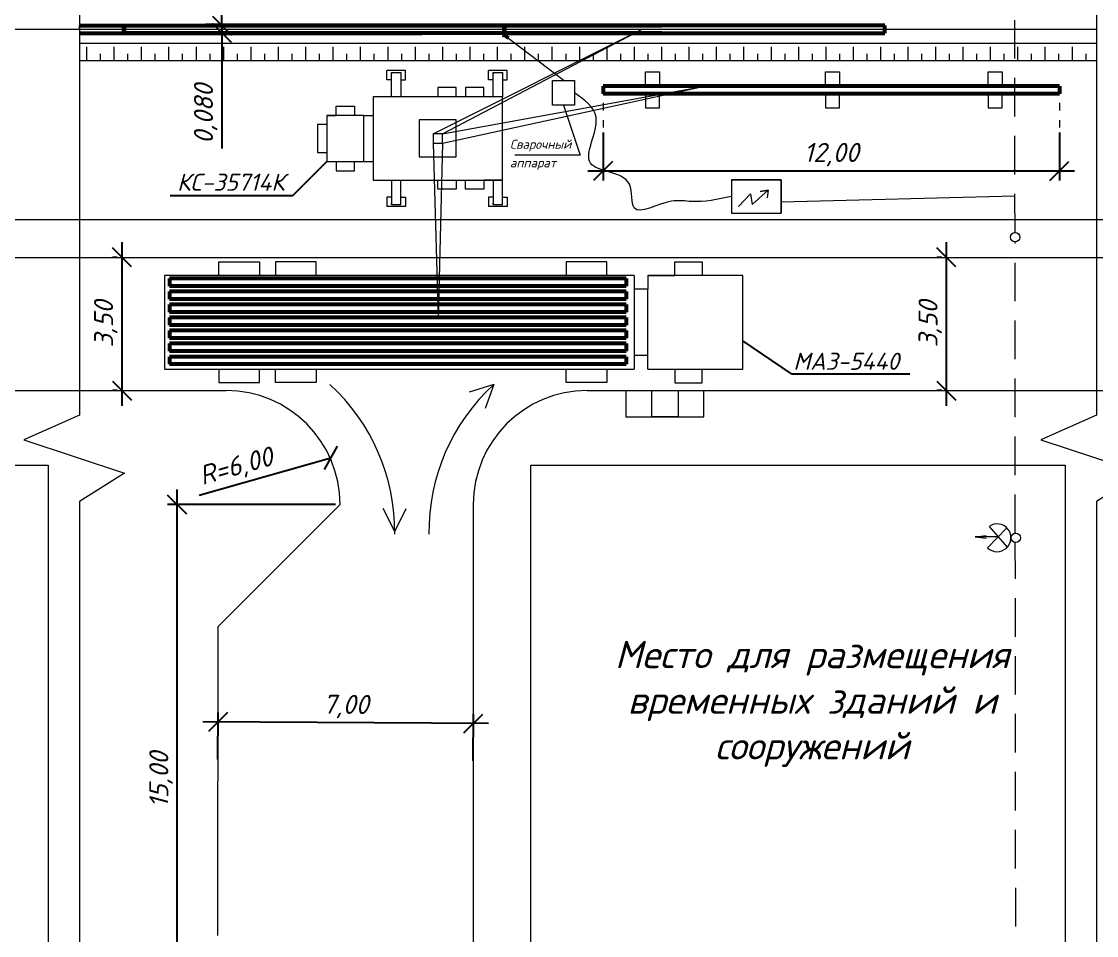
# Model space of a CAD drawing. Header units: millimetres. Extents: x 27137 to 30937, y -4667 to -569.
# Drawn here: x 28634.7 to 28776, y -4093.5 to -3973.3 of the extents above; entities that cross this region are included whole.
import ezdxf

# ---------------------------------------------------------------- set-up
doc = ezdxf.new("R2010")
doc.units = ezdxf.units.MM
doc.header["$LTSCALE"] = 0.4
doc.linetypes.add('осевая', pattern=[50.8, 31.75, -6.35, 6.35, -6.35])
doc.linetypes.add('штриховаяX2', pattern=[38.1, 25.4, -12.7])
doc.styles.add('Isocpeur', font='isocpeui.ttf', dxfattribs={"height": 2.5})
doc.styles.get("Standard").update_dxf_attribs({"font": 'isocpeui.ttf', "height": 2.5})
doc.dimstyles.new('06', dxfattribs={"dimtxt": 2.5, "dimasz": 2.5, "dimexe": 1.25, "dimexo": 0.625, "dimtad": 1, "dimdec": 0, "dimlfac": 200, "dimtxsty": 'Standard', "dimblk": 'OBLIQUE', "dimcen": 2.5, "dimdle": 2, "dimadec": 0, "dimazin": 0, "dimtfac": 1, "dimtdec": 0, "dimtmove": 0, "dimatfit": 3, "dimldrblk": 'OBLIQUE', "dimfxl": 1, "dimarcsym": 0})

# ---------------------------------------------------------------- blocks, each defined once
blk = doc.blocks.new('_Oblique')
at = {"color": 0, "linetype": 'ByBlock', "lineweight": -2}
blk.add_line((-0.5, -0.5), (0.5, 0.5), dxfattribs=at)
blk = doc.blocks.new('*D224')
at = {"color": 0, "lineweight": -2, "transparency": 16777216}
for p, q in [((28661.02, -3973.87), (28661.02, -3971.37)), ((28663.99, -3973.87), (28659.77, -3973.87)), ((28661.02, -3973.87), (28661.02, -3974.87)), ((28663.99, -3974.87), (28659.77, -3974.87)), ((28661.02, -3974.87), (28661.02, -3990.04))]:
    blk.add_line(p, q, dxfattribs=at)
at = {"layer": 'Defpoints', "color": 0, "transparency": 16777216}
for p in [(28664.61, -3973.87), (28661.02, -3974.87), (28664.61, -3974.87)]:
    blk.add_point(p, dxfattribs=at)
at = {"color": 0, "lineweight": -2, "transparency": 16777216, "xscale": 2.5, "yscale": 2.5, "zscale": 2.5}
for p, rotation in [((28661.02, -3973.87), 270), ((28661.02, -3974.87), 90)]:
    blk.add_blockref('_Oblique', p, dxfattribs=dict(at, rotation=rotation))
at = {"color": 0, "lineweight": 15, "transparency": 16777216, "insert": (28658.89, -3985.5), "char_height": 2.5, "attachment_point": 5, "rotation": 90, "style": 'Isocpeur'}
blk.add_mtext('0,080', dxfattribs=at)
blk = doc.blocks.new('*D225')
at = {"color": 0, "lineweight": -2, "transparency": 16777216}
for p, q in [((28711.13, -3987.92), (28711.13, -3994.23)), ((28771.13, -3987.92), (28771.13, -3994.23)), ((28709.13, -3992.98), (28773.13, -3992.98))]:
    blk.add_line(p, q, dxfattribs=at)
at = {"layer": 'Defpoints', "color": 0, "transparency": 16777216}
for p in [(28711.13, -3987.3), (28771.13, -3987.3), (28771.13, -3992.98)]:
    blk.add_point(p, dxfattribs=at)
at = {"color": 0, "lineweight": -2, "transparency": 16777216, "xscale": 2.5, "yscale": 2.5, "zscale": 2.5, "rotation": 180}
blk.add_blockref('_Oblique', (28711.13, -3992.98), dxfattribs=at)
at = {"color": 0, "lineweight": -2, "transparency": 16777216, "xscale": 2.5, "yscale": 2.5, "zscale": 2.5}
blk.add_blockref('_Oblique', (28771.13, -3992.98), dxfattribs=at)
at = {"color": 0, "lineweight": 15, "transparency": 16777216, "insert": (28741.13, -3990.85), "char_height": 2.5, "attachment_point": 5, "style": 'Isocpeur'}
blk.add_mtext('12,00', dxfattribs=at)
blk = doc.blocks.new('*D247')
at = {"color": 0, "lineweight": -2, "transparency": 16777216}
for p, q in [((28756.27, -4023.87), (28756.27, -4002.37)), ((28755.65, -4004.37), (28755.02, -4004.37)), ((28755.65, -4021.87), (28755.02, -4021.87))]:
    blk.add_line(p, q, dxfattribs=at)
at = {"layer": 'Defpoints', "color": 0, "transparency": 16777216}
for p in [(28756.27, -4004.37), (28756.27, -4004.37), (28756.27, -4021.87)]:
    blk.add_point(p, dxfattribs=at)
at = {"color": 0, "lineweight": -2, "transparency": 16777216, "xscale": 2.5, "yscale": 2.5, "zscale": 2.5}
for p, rotation in [((28756.27, -4004.37), 90), ((28756.27, -4021.87), 270)]:
    blk.add_blockref('_Oblique', p, dxfattribs=dict(at, rotation=rotation))
at = {"color": 0, "lineweight": 15, "transparency": 16777216, "insert": (28754.15, -4013.12), "char_height": 2.5, "attachment_point": 5, "rotation": 90, "style": 'Isocpeur'}
blk.add_mtext('3,50', dxfattribs=at)
blk = doc.blocks.new('*D241')
at = {"color": 0, "lineweight": -2, "transparency": 16777216}
blk.add_line((28658.05, -4035.65), (28675.36, -4030.73), dxfattribs=at)
at = {"layer": 'Defpoints', "color": 0, "transparency": 16777216}
for p in [(28675.36, -4030.73), (28660.93, -4034.83)]:
    blk.add_point(p, dxfattribs=at)
at = {"color": 0, "lineweight": -2, "transparency": 16777216, "xscale": 2.5, "yscale": 2.5, "zscale": 2.5, "rotation": 15.84478023573661}
blk.add_blockref('_Oblique', (28675.36, -4030.73), dxfattribs=at)
at = {"color": 0, "lineweight": 15, "transparency": 16777216, "insert": (28662.93, -4032.05), "char_height": 2.5, "attachment_point": 5, "rotation": 15.8448, "style": 'Isocpeur'}
blk.add_mtext('R=6,00', dxfattribs=at)
blk = doc.blocks.new('*D258')
at = {"color": 0, "lineweight": -2, "transparency": 16777216}
for p, q in [((28756.27, -4023.87), (28756.27, -4002.37)), ((28755.65, -4004.37), (28755.02, -4004.37)), ((28755.65, -4021.87), (28755.02, -4021.87))]:
    blk.add_line(p, q, dxfattribs=at)
at = {"layer": 'Defpoints', "color": 0, "transparency": 16777216}
for p in [(28756.27, -4004.37), (28756.27, -4004.37), (28756.27, -4021.87)]:
    blk.add_point(p, dxfattribs=at)
at = {"color": 0, "lineweight": -2, "transparency": 16777216, "xscale": 2.5, "yscale": 2.5, "zscale": 2.5}
for p, rotation in [((28756.27, -4004.37), 90), ((28756.27, -4021.87), 270)]:
    blk.add_blockref('_Oblique', p, dxfattribs=dict(at, rotation=rotation))
at = {"color": 0, "lineweight": 15, "transparency": 16777216, "insert": (28754.15, -4013.12), "char_height": 2.5, "attachment_point": 5, "rotation": 90, "style": 'Isocpeur'}
blk.add_mtext('3,50', dxfattribs=at)
blk = doc.blocks.new('*D252')
at = {"color": 0, "lineweight": -2, "transparency": 16777216}
blk.add_line((28658.05, -4035.65), (28675.36, -4030.73), dxfattribs=at)
at = {"layer": 'Defpoints', "color": 0, "transparency": 16777216}
for p in [(28675.36, -4030.73), (28660.93, -4034.83)]:
    blk.add_point(p, dxfattribs=at)
at = {"color": 0, "lineweight": -2, "transparency": 16777216, "xscale": 2.5, "yscale": 2.5, "zscale": 2.5, "rotation": 15.84478023574088}
blk.add_blockref('_Oblique', (28675.36, -4030.73), dxfattribs=at)
at = {"color": 0, "lineweight": 15, "transparency": 16777216, "insert": (28662.93, -4032.05), "char_height": 2.5, "attachment_point": 5, "rotation": 15.8448, "style": 'Isocpeur'}
blk.add_mtext('R=6,00', dxfattribs=at)
blk = doc.blocks.new('*D264')
at = {"color": 0, "lineweight": -2, "transparency": 16777216}
for p, q in [((28655.14, -4111.57), (28655.14, -4034.87)), ((28675.94, -4036.87), (28653.89, -4036.87)), ((28675.94, -4109.57), (28653.89, -4109.57))]:
    blk.add_line(p, q, dxfattribs=at)
at = {"layer": 'Defpoints', "color": 0, "transparency": 16777216}
for p in [(28655.14, -4036.87), (28676.56, -4036.87), (28676.56, -4109.57)]:
    blk.add_point(p, dxfattribs=at)
at = {"color": 0, "lineweight": -2, "transparency": 16777216, "xscale": 2.5, "yscale": 2.5, "zscale": 2.5}
for p, rotation in [((28655.14, -4036.87), 90), ((28655.14, -4109.57), 270)]:
    blk.add_blockref('_Oblique', p, dxfattribs=dict(at, rotation=rotation))
at = {"color": 0, "lineweight": 15, "transparency": 16777216, "insert": (28653.02, -4073.06), "char_height": 2.5, "attachment_point": 5, "rotation": 90, "style": 'Isocpeur'}
blk.add_mtext('15,00', dxfattribs=at)
blk = doc.blocks.new('*D265')
at = {"color": 0, "lineweight": -2, "transparency": 16777216}
for p, q in [((28660.48, -4070.39), (28660.51, -4064.21)), ((28694.07, -4070.58), (28694.1, -4064.4)), ((28696.09, -4065.66), (28658.5, -4065.45))]:
    blk.add_line(p, q, dxfattribs=at)
at = {"layer": 'Defpoints', "color": 0, "transparency": 16777216}
for p in [(28660.5, -4065.46), (28660.47, -4071.01), (28694.06, -4071.2)]:
    blk.add_point(p, dxfattribs=at)
at = {"color": 0, "lineweight": -2, "transparency": 16777216, "xscale": 2.5, "yscale": 2.5, "zscale": 2.5}
for p, rotation in [((28660.5, -4065.46), 179.6793961711585), ((28694.09, -4065.65), 359.6793961711585)]:
    blk.add_blockref('_Oblique', p, dxfattribs=dict(at, rotation=rotation))
at = {"color": 0, "lineweight": 15, "transparency": 16777216, "insert": (28677.31, -4063.43), "char_height": 2.5, "attachment_point": 5, "rotation": 359.6794, "style": 'Isocpeur'}
blk.add_mtext('7,00', dxfattribs=at)
blk = doc.blocks.new('*D271')
at = {"color": 0, "lineweight": -2, "transparency": 16777216}
for p, q in [((28647.89, -4023.87), (28647.89, -4002.37)), ((28647.26, -4004.37), (28646.64, -4004.37)), ((28647.26, -4021.87), (28646.64, -4021.87))]:
    blk.add_line(p, q, dxfattribs=at)
at = {"layer": 'Defpoints', "color": 0, "transparency": 16777216}
for p in [(28647.89, -4004.37), (28647.89, -4004.37), (28647.89, -4021.87)]:
    blk.add_point(p, dxfattribs=at)
at = {"color": 0, "lineweight": -2, "transparency": 16777216, "xscale": 2.5, "yscale": 2.5, "zscale": 2.5}
for p, rotation in [((28647.89, -4004.37), 90), ((28647.89, -4021.87), 270)]:
    blk.add_blockref('_Oblique', p, dxfattribs=dict(at, rotation=rotation))
at = {"color": 0, "lineweight": 15, "transparency": 16777216, "insert": (28645.76, -4013.12), "char_height": 2.5, "attachment_point": 5, "rotation": 90, "style": 'Isocpeur'}
blk.add_mtext('3,50', dxfattribs=at)

msp = doc.modelspace()

# ---------------------------------------------------------------- linework, layer by layer
at = {"lineweight": 15, "ltscale": 0.5}
for p, q in [((28642.2914, -3920.0089), (28642.2914, -4011.3139)), ((28776.0043, -3925.0905), (28776.0043, -4015.6071)), ((28642.2914, -3974.368), (28642.2914, -3973.868)), ((28642.2914, -3973.868), (28659.4395, -3973.868)), ((28642.2914, -3974.168), (28642.2914, -3973.968)), ((28642.2914, -3974.368), (28642.2914, -3974.168)), ((28642.2914, -3974.368), (28642.2914, -3974.868)), ((28697.8821, -3975.02), (28698.5437, -3975.2538)), ((28697.8923, -3975.3962), (28698.4215, -3974.8675)), ((28697.893, -3975.2273), (28698.5232, -3975.0321)), ((28698.045, -3974.9184), (28698.3198, -3975.4572)), ((28698.0884, -3975.3468), (28698.236, -3974.8966)), ((28698.1599, -3975.1289), (28706.0113, -3981.0842)), ((28642.2914, -3976.2104), (28776.0043, -3976.2104)), ((28642.2914, -3978.4804), (28776.0043, -3978.4804)), ((28711.1323, -3984.0441), (28711.1323, -3985.0441)), ((28771.1323, -3984.0441), (28771.1323, -3985.0441)), ((28711.1323, -3986.2979), (28711.1323, -3987.2979)), ((28771.1323, -3986.2979), (28771.1323, -3987.2979)), ((28734.529, -3997.0551), (28765.2876, -3996.2697)), ((28374.8656, -3999.368), (28909.7171, -3999.368)), ((28374.8656, -4004.368), (28909.7171, -4004.368)), ((28642.2914, -4004.368), (28642.2914, -4021.868)), ((28642.2914, -4004.368), (28642.2914, -4021.868)), ((28776.0043, -4004.368), (28776.0043, -4021.868)), ((28776.0043, -4004.368), (28776.0043, -4021.868)), ((28642.2914, -4009.9773), (28642.2914, -4025.0959)), ((28776.0043, -4009.9773), (28776.0043, -4025.0959)), ((28575.3494, -4021.868), (28642.2914, -4021.868)), ((28575.3494, -4021.868), (28642.2914, -4021.868)), ((28642.2914, -4021.868), (28661.5623, -4021.868)), ((28642.2914, -4021.868), (28642.2914, -4025.0959)), ((28642.2914, -4021.868), (28661.5623, -4021.868)), ((28709.0623, -4021.868), (28776.0043, -4021.868)), ((28709.0623, -4021.868), (28776.0043, -4021.868)), ((28709.0623, -4021.868), (28776.0043, -4021.868)), ((28740.4897, -4021.868), (28740.4897, -4021.868)), ((28776.0043, -4021.868), (28795.2752, -4021.868)), ((28776.0043, -4021.868), (28776.0043, -4025.0959)), ((28642.2914, -4036.4586), (28642.2914, -4099.2759)), ((28642.2914, -4036.4586), (28642.2914, -4099.2759)), ((28642.2914, -4036.4586), (28642.2914, -4099.2759)), ((28642.2914, -4036.4586), (28642.2914, -4099.2759)), ((28642.2914, -4036.4586), (28642.2914, -4099.2759)), ((28642.2914, -4036.4586), (28642.2914, -4139.7965)), ((28676.5623, -4036.868), (28660.4924, -4052.9545)), ((28694.0623, -4036.868), (28694.0623, -4139.7965)), ((28694.0623, -4036.868), (28694.0623, -4139.7965)), ((28776.0043, -4036.4586), (28776.0043, -4099.2759)), ((28776.0043, -4036.4586), (28776.0043, -4099.2759)), ((28776.0043, -4036.4586), (28776.0043, -4099.2759)), ((28776.0043, -4036.4586), (28776.0043, -4099.2759)), ((28761.6639, -4042.5409), (28764.2138, -4039.9236)), ((28761.6639, -4042.5409), (28764.2138, -4039.9236)), ((28761.8715, -4039.7494), (28764.2702, -4042.4836)), ((28761.8715, -4039.7494), (28764.2702, -4042.4836)), ((28694.0623, -4040.807), (28694.0623, -4040.807)), ((28694.0623, -4040.807), (28694.0623, -4040.807)), ((28760.0507, -4041.1062), (28761.5207, -4040.912)), ((28760.0507, -4041.1062), (28761.5207, -4040.912)), ((28763.0617, -4041.1062), (28760.0507, -4041.1062)), ((28760.0507, -4041.1062), (28761.517, -4041.2976)), ((28763.0617, -4041.1062), (28760.0507, -4041.1062)), ((28760.0507, -4041.1062), (28761.517, -4041.2976)), ((28660.4924, -4052.9545), (28660.4468, -4093.5351))]:
    msp.add_line(p, q, dxfattribs=at)
at = {"linetype": 'штриховаяX2', "lineweight": 15, "ltscale": 0.5}
for p, q in [((28765.2924, -4001.0853), (28765.222, -3930.2399)), ((28765.3317, -4040.6177), (28765.2936, -4002.3186)), ((28765.3317, -4040.6177), (28765.2936, -4002.3186)), ((28765.3317, -4040.6177), (28765.2936, -4002.3186)), ((28765.3906, -4099.962), (28765.3329, -4041.8469)), ((28765.3906, -4099.962), (28765.3329, -4041.8469))]:
    msp.add_line(p, q, dxfattribs=at)
at = {"lineweight": 53, "ltscale": 0.5}
for p, q in [((28642.2914, -3973.868), (28702.2914, -3973.868)), ((28748.1749, -3973.868), (28658.8725, -3973.868)), ((28702.2914, -3973.868), (28718.8725, -3973.868)), ((28748.1749, -3974.868), (28748.1749, -3973.868)), ((28642.2914, -3974.868), (28659.4765, -3974.868)), ((28642.2914, -3974.868), (28687.2914, -3974.868)), ((28698.1749, -3974.868), (28648.1749, -3974.868)), ((28718.8725, -3974.868), (28659.4765, -3974.868)), ((28698.1749, -3974.868), (28748.1749, -3974.868)), ((28771.1323, -3981.8309), (28711.1323, -3981.8309)), ((28711.1323, -3981.8309), (28711.1323, -3982.8309)), ((28771.1323, -3981.8309), (28771.1323, -3982.8309)), ((28771.1323, -3982.8309), (28711.1323, -3982.8309)), ((28714.1495, -4007.137), (28654.1495, -4007.137)), ((28654.1495, -4007.137), (28654.1495, -4008.137)), ((28714.1495, -4007.137), (28714.1495, -4008.137)), ((28714.1495, -4008.137), (28654.1495, -4008.137)), ((28714.1495, -4008.8502), (28654.1495, -4008.8502)), ((28654.1495, -4008.8502), (28654.1495, -4009.8502)), ((28714.1495, -4008.8502), (28714.1495, -4009.8502)), ((28714.1495, -4009.8502), (28654.1495, -4009.8502)), ((28714.1495, -4010.5634), (28654.1495, -4010.5634)), ((28654.1495, -4010.5634), (28654.1495, -4011.5634)), ((28714.1495, -4010.5634), (28714.1495, -4011.5634)), ((28714.1495, -4011.5634), (28654.1495, -4011.5634)), ((28714.1495, -4012.2765), (28654.1495, -4012.2765)), ((28654.1495, -4012.2765), (28654.1495, -4013.2765)), ((28714.1495, -4012.2765), (28714.1495, -4013.2765)), ((28714.1495, -4013.2765), (28654.1495, -4013.2765)), ((28714.1495, -4013.9897), (28654.1495, -4013.9897)), ((28654.1495, -4013.9897), (28654.1495, -4014.9897)), ((28714.1495, -4014.9897), (28654.1495, -4014.9897)), ((28714.1495, -4013.9897), (28714.1495, -4014.9897)), ((28714.1495, -4015.7029), (28654.1495, -4015.7029)), ((28654.1495, -4015.7029), (28654.1495, -4016.7029)), ((28714.1495, -4015.7029), (28714.1495, -4016.7029)), ((28714.1495, -4016.7029), (28654.1495, -4016.7029)), ((28714.1495, -4017.4161), (28654.1495, -4017.4161)), ((28654.1495, -4017.4161), (28654.1495, -4018.4161)), ((28714.1495, -4017.4161), (28714.1495, -4018.4161)), ((28714.1495, -4018.4161), (28654.1495, -4018.4161))]:
    msp.add_line(p, q, dxfattribs=at)
at = {"lineweight": 60, "ltscale": 0.5}
for p, q in [((28648.1749, -3974.868), (28648.1749, -3973.868)), ((28698.1749, -3974.868), (28698.1749, -3973.868))]:
    msp.add_line(p, q, dxfattribs=at)
at = {"linetype": 'осевая', "lineweight": 15, "ltscale": 0.5}
for p in [(28374.8656, -3974.368), (28594.2147, -3974.368)]:
    msp.add_line(p, (28776.0043, -3974.368), dxfattribs=at)
at = {"lineweight": 15}
for p, q in [((28688.7907, -3988.1153), (28716.2805, -3974.368)), ((28690.0059, -3988.1153), (28716.2805, -3974.368)), ((28643.2611, -3978.4804), (28643.2611, -3976.6804)), ((28646.8611, -3978.4804), (28646.8611, -3976.6804)), ((28650.4611, -3978.4804), (28650.4611, -3976.6804)), ((28650.4611, -3978.4804), (28650.4611, -3976.6804)), ((28650.4611, -3978.4804), (28650.4611, -3976.6804)), ((28654.0611, -3978.4804), (28654.0611, -3976.6804)), ((28654.0611, -3978.4804), (28654.0611, -3976.6804)), ((28654.0611, -3978.4804), (28654.0611, -3976.6804)), ((28657.6611, -3978.4804), (28657.6611, -3976.6804)), ((28657.6611, -3978.4804), (28657.6611, -3976.6804)), ((28657.6611, -3978.4804), (28657.6611, -3976.6804)), ((28661.2611, -3978.4804), (28661.2611, -3976.6804)), ((28661.2611, -3978.4804), (28661.2611, -3976.6804)), ((28661.2611, -3978.4804), (28661.2611, -3976.6804)), ((28664.8611, -3978.4804), (28664.8611, -3976.6804)), ((28664.8611, -3978.4804), (28664.8611, -3976.6804)), ((28664.8611, -3978.4804), (28664.8611, -3976.6804)), ((28668.4611, -3978.4804), (28668.4611, -3976.6804)), ((28668.4611, -3978.4804), (28668.4611, -3976.6804)), ((28668.4611, -3978.4804), (28668.4611, -3976.6804)), ((28672.0611, -3978.4804), (28672.0611, -3976.6804)), ((28672.0611, -3978.4804), (28672.0611, -3976.6804)), ((28672.0611, -3978.4804), (28672.0611, -3976.6804)), ((28675.6611, -3978.4804), (28675.6611, -3976.6804)), ((28675.6611, -3978.4804), (28675.6611, -3976.6804)), ((28675.6611, -3978.4804), (28675.6611, -3976.6804)), ((28679.2611, -3978.4804), (28679.2611, -3976.6804)), ((28679.2611, -3978.4804), (28679.2611, -3976.6804)), ((28679.2611, -3978.4804), (28679.2611, -3976.6804)), ((28682.8611, -3978.4804), (28682.8611, -3976.6804)), ((28682.8611, -3978.4804), (28682.8611, -3976.6804)), ((28682.8611, -3978.4804), (28682.8611, -3976.6804)), ((28682.8611, -3978.4804), (28682.8611, -3976.6804)), ((28682.8611, -3978.4804), (28682.8611, -3976.6804)), ((28682.8611, -3978.4804), (28682.8611, -3976.6804)), ((28682.8611, -3978.4804), (28682.8611, -3976.6804)), ((28682.8611, -3978.4804), (28682.8611, -3976.6804)), ((28682.8611, -3978.4804), (28682.8611, -3976.6804)), ((28682.8611, -3978.4804), (28682.8611, -3976.6804)), ((28682.8611, -3978.4804), (28682.8611, -3976.6804)), ((28682.8611, -3978.4804), (28682.8611, -3976.6804)), ((28686.4611, -3978.4804), (28686.4611, -3976.6804)), ((28686.4611, -3978.4804), (28686.4611, -3976.6804)), ((28686.4611, -3978.4804), (28686.4611, -3976.6804)), ((28686.4611, -3978.4804), (28686.4611, -3976.6804)), ((28686.4611, -3978.4804), (28686.4611, -3976.6804)), ((28686.4611, -3978.4804), (28686.4611, -3976.6804)), ((28686.4611, -3978.4804), (28686.4611, -3976.6804)), ((28686.4611, -3978.4804), (28686.4611, -3976.6804)), ((28686.4611, -3978.4804), (28686.4611, -3976.6804)), ((28690.0611, -3978.4804), (28690.0611, -3976.6804)), ((28690.0611, -3978.4804), (28690.0611, -3976.6804)), ((28690.0611, -3978.4804), (28690.0611, -3976.6804)), ((28690.0611, -3978.4804), (28690.0611, -3976.6804)), ((28690.0611, -3978.4804), (28690.0611, -3976.6804)), ((28690.0611, -3978.4804), (28690.0611, -3976.6804)), ((28690.0611, -3978.4804), (28690.0611, -3976.6804)), ((28690.0611, -3978.4804), (28690.0611, -3976.6804)), ((28690.0611, -3978.4804), (28690.0611, -3976.6804)), ((28693.6611, -3978.4804), (28693.6611, -3976.6804)), ((28693.6611, -3978.4804), (28693.6611, -3976.6804)), ((28693.6611, -3978.4804), (28693.6611, -3976.6804)), ((28693.6611, -3978.4804), (28693.6611, -3976.6804)), ((28693.6611, -3978.4804), (28693.6611, -3976.6804)), ((28693.6611, -3978.4804), (28693.6611, -3976.6804)), ((28693.6611, -3978.4804), (28693.6611, -3976.6804)), ((28693.6611, -3978.4804), (28693.6611, -3976.6804)), ((28693.6611, -3978.4804), (28693.6611, -3976.6804)), ((28697.2611, -3978.4804), (28697.2611, -3976.6804)), ((28697.2611, -3978.4804), (28697.2611, -3976.6804)), ((28697.2611, -3978.4804), (28697.2611, -3976.6804)), ((28697.2611, -3978.4804), (28697.2611, -3976.6804)), ((28697.2611, -3978.4804), (28697.2611, -3976.6804)), ((28697.2611, -3978.4804), (28697.2611, -3976.6804)), ((28697.2611, -3978.4804), (28697.2611, -3976.6804)), ((28697.2611, -3978.4804), (28697.2611, -3976.6804)), ((28697.2611, -3978.4804), (28697.2611, -3976.6804)), ((28700.8611, -3978.4804), (28700.8611, -3976.6804)), ((28700.8611, -3978.4804), (28700.8611, -3976.6804)), ((28700.8611, -3978.4804), (28700.8611, -3976.6804)), ((28700.8611, -3978.4804), (28700.8611, -3976.6804)), ((28700.8611, -3978.4804), (28700.8611, -3976.6804)), ((28700.8611, -3978.4804), (28700.8611, -3976.6804)), ((28700.8611, -3978.4804), (28700.8611, -3976.6804)), ((28700.8611, -3978.4804), (28700.8611, -3976.6804)), ((28700.8611, -3978.4804), (28700.8611, -3976.6804)), ((28704.4611, -3978.4804), (28704.4611, -3976.6804)), ((28704.4611, -3978.4804), (28704.4611, -3976.6804)), ((28704.4611, -3978.4804), (28704.4611, -3976.6804)), ((28704.4611, -3978.4804), (28704.4611, -3976.6804)), ((28704.4611, -3978.4804), (28704.4611, -3976.6804)), ((28704.4611, -3978.4804), (28704.4611, -3976.6804)), ((28704.4611, -3978.4804), (28704.4611, -3976.6804)), ((28704.4611, -3978.4804), (28704.4611, -3976.6804)), ((28704.4611, -3978.4804), (28704.4611, -3976.6804)), ((28704.4611, -3978.4804), (28704.4611, -3976.6804)), ((28704.4611, -3978.4804), (28704.4611, -3976.6804)), ((28704.4611, -3978.4804), (28704.4611, -3976.6804)), ((28708.0611, -3978.4804), (28708.0611, -3976.6804)), ((28708.0611, -3978.4804), (28708.0611, -3976.6804)), ((28708.0611, -3978.4804), (28708.0611, -3976.6804)), ((28708.0611, -3978.4804), (28708.0611, -3976.6804)), ((28708.0611, -3978.4804), (28708.0611, -3976.6804)), ((28708.0611, -3978.4804), (28708.0611, -3976.6804)), ((28708.0611, -3978.4804), (28708.0611, -3976.6804)), ((28708.0611, -3978.4804), (28708.0611, -3976.6804)), ((28708.0611, -3978.4804), (28708.0611, -3976.6804)), ((28711.6611, -3978.4804), (28711.6611, -3976.6804)), ((28711.6611, -3978.4804), (28711.6611, -3976.6804)), ((28711.6611, -3978.4804), (28711.6611, -3976.6804)), ((28711.6611, -3978.4804), (28711.6611, -3976.6804)), ((28711.6611, -3978.4804), (28711.6611, -3976.6804)), ((28711.6611, -3978.4804), (28711.6611, -3976.6804)), ((28715.2611, -3978.4804), (28715.2611, -3976.6804)), ((28715.2611, -3978.4804), (28715.2611, -3976.6804)), ((28715.2611, -3978.4804), (28715.2611, -3976.6804)), ((28715.2611, -3978.4804), (28715.2611, -3976.6804)), ((28715.2611, -3978.4804), (28715.2611, -3976.6804)), ((28715.2611, -3978.4804), (28715.2611, -3976.6804)), ((28718.8611, -3978.4804), (28718.8611, -3976.6804)), ((28718.8611, -3978.4804), (28718.8611, -3976.6804)), ((28718.8611, -3978.4804), (28718.8611, -3976.6804)), ((28722.4611, -3978.4804), (28722.4611, -3976.6804)), ((28722.4611, -3978.4804), (28722.4611, -3976.6804)), ((28722.4611, -3978.4804), (28722.4611, -3976.6804)), ((28726.0611, -3978.4804), (28726.0611, -3976.6804)), ((28726.0611, -3978.4804), (28726.0611, -3976.6804)), ((28726.0611, -3978.4804), (28726.0611, -3976.6804)), ((28726.0611, -3978.4804), (28726.0611, -3976.6804)), ((28726.0611, -3978.4804), (28726.0611, -3976.6804)), ((28726.0611, -3978.4804), (28726.0611, -3976.6804)), ((28729.6611, -3978.4804), (28729.6611, -3976.6804)), ((28729.6611, -3978.4804), (28729.6611, -3976.6804)), ((28729.6611, -3978.4804), (28729.6611, -3976.6804)), ((28733.2611, -3978.4804), (28733.2611, -3976.6804)), ((28733.2611, -3978.4804), (28733.2611, -3976.6804)), ((28733.2611, -3978.4804), (28733.2611, -3976.6804)), ((28736.8611, -3978.4804), (28736.8611, -3976.6804)), ((28736.8611, -3978.4804), (28736.8611, -3976.6804)), ((28736.8611, -3978.4804), (28736.8611, -3976.6804)), ((28740.4611, -3978.4804), (28740.4611, -3976.6804)), ((28740.4611, -3978.4804), (28740.4611, -3976.6804)), ((28740.4611, -3978.4804), (28740.4611, -3976.6804)), ((28744.0611, -3978.4804), (28744.0611, -3976.6804)), ((28744.0611, -3978.4804), (28744.0611, -3976.6804)), ((28744.0611, -3978.4804), (28744.0611, -3976.6804)), ((28744.0611, -3978.4804), (28744.0611, -3976.6804)), ((28744.0611, -3978.4804), (28744.0611, -3976.6804)), ((28744.0611, -3978.4804), (28744.0611, -3976.6804)), ((28747.6611, -3978.4804), (28747.6611, -3976.6804)), ((28747.6611, -3978.4804), (28747.6611, -3976.6804)), ((28747.6611, -3978.4804), (28747.6611, -3976.6804)), ((28747.6611, -3978.4804), (28747.6611, -3976.6804)), ((28747.6611, -3978.4804), (28747.6611, -3976.6804)), ((28747.6611, -3978.4804), (28747.6611, -3976.6804)), ((28751.2611, -3978.4804), (28751.2611, -3976.6804)), ((28751.2611, -3978.4804), (28751.2611, -3976.6804)), ((28751.2611, -3978.4804), (28751.2611, -3976.6804)), ((28754.8611, -3978.4804), (28754.8611, -3976.6804)), ((28754.8611, -3978.4804), (28754.8611, -3976.6804)), ((28754.8611, -3978.4804), (28754.8611, -3976.6804)), ((28758.4611, -3978.4804), (28758.4611, -3976.6804)), ((28758.4611, -3978.4804), (28758.4611, -3976.6804)), ((28758.4611, -3978.4804), (28758.4611, -3976.6804)), ((28762.0611, -3978.4804), (28762.0611, -3976.6804)), ((28762.0611, -3978.4804), (28762.0611, -3976.6804)), ((28762.0611, -3978.4804), (28762.0611, -3976.6804)), ((28762.0611, -3978.4804), (28762.0611, -3976.6804)), ((28762.0611, -3978.4804), (28762.0611, -3976.6804)), ((28762.0611, -3978.4804), (28762.0611, -3976.6804)), ((28765.6611, -3978.4804), (28765.6611, -3976.6804)), ((28765.6611, -3978.4804), (28765.6611, -3976.6804)), ((28765.6611, -3978.4804), (28765.6611, -3976.6804)), ((28765.6611, -3978.4804), (28765.6611, -3976.6804)), ((28765.6611, -3978.4804), (28765.6611, -3976.6804)), ((28765.6611, -3978.4804), (28765.6611, -3976.6804)), ((28769.2611, -3978.4804), (28769.2611, -3976.6804)), ((28769.2611, -3978.4804), (28769.2611, -3976.6804)), ((28769.2611, -3978.4804), (28769.2611, -3976.6804)), ((28772.8611, -3978.4804), (28772.8611, -3976.6804)), ((28772.8611, -3978.4804), (28772.8611, -3976.6804)), ((28772.8611, -3978.4804), (28772.8611, -3976.6804)), ((28645.0611, -3978.4804), (28645.0611, -3977.5804)), ((28648.6611, -3978.4804), (28648.6611, -3977.5804)), ((28648.6611, -3978.4804), (28648.6611, -3977.5804)), ((28652.2611, -3978.4804), (28652.2611, -3977.5804)), ((28652.2611, -3978.4804), (28652.2611, -3977.5804)), ((28655.8611, -3978.4804), (28655.8611, -3977.5804)), ((28655.8611, -3978.4804), (28655.8611, -3977.5804)), ((28659.4611, -3978.4804), (28659.4611, -3977.5804)), ((28659.4611, -3978.4804), (28659.4611, -3977.5804)), ((28663.0611, -3978.4804), (28663.0611, -3977.5804)), ((28663.0611, -3978.4804), (28663.0611, -3977.5804)), ((28666.6611, -3978.4804), (28666.6611, -3977.5804)), ((28666.6611, -3978.4804), (28666.6611, -3977.5804)), ((28670.2611, -3978.4804), (28670.2611, -3977.5804)), ((28670.2611, -3978.4804), (28670.2611, -3977.5804)), ((28673.8611, -3978.4804), (28673.8611, -3977.5804)), ((28673.8611, -3978.4804), (28673.8611, -3977.5804)), ((28677.4611, -3978.4804), (28677.4611, -3977.5804)), ((28677.4611, -3978.4804), (28677.4611, -3977.5804)), ((28681.0611, -3978.4804), (28681.0611, -3977.5804)), ((28681.0611, -3978.4804), (28681.0611, -3977.5804)), ((28684.6611, -3978.4804), (28684.6611, -3977.5804)), ((28684.6611, -3978.4804), (28684.6611, -3977.5804)), ((28688.2611, -3978.4804), (28688.2611, -3977.5804)), ((28688.2611, -3978.4804), (28688.2611, -3977.5804)), ((28691.8611, -3978.4804), (28691.8611, -3977.5804)), ((28691.8611, -3978.4804), (28691.8611, -3977.5804)), ((28695.4611, -3978.4804), (28695.4611, -3977.5804)), ((28695.4611, -3978.4804), (28695.4611, -3977.5804)), ((28699.0611, -3978.4804), (28699.0611, -3977.5804)), ((28699.0611, -3978.4804), (28699.0611, -3977.5804)), ((28702.6611, -3978.4804), (28702.6611, -3977.5804)), ((28702.6611, -3978.4804), (28702.6611, -3977.5804)), ((28706.2611, -3978.4804), (28706.2611, -3977.5804)), ((28706.2611, -3978.4804), (28706.2611, -3977.5804)), ((28706.2611, -3978.4804), (28706.2611, -3977.5804)), ((28706.2611, -3978.4804), (28706.2611, -3977.5804)), ((28709.8611, -3978.4804), (28709.8611, -3977.5804)), ((28709.8611, -3978.4804), (28709.8611, -3977.5804)), ((28713.4611, -3978.4804), (28713.4611, -3977.5804)), ((28713.4611, -3978.4804), (28713.4611, -3977.5804)), ((28717.0611, -3978.4804), (28717.0611, -3977.5804)), ((28717.0611, -3978.4804), (28717.0611, -3977.5804)), ((28720.6611, -3978.4804), (28720.6611, -3977.5804)), ((28720.6611, -3978.4804), (28720.6611, -3977.5804)), ((28724.2611, -3978.4804), (28724.2611, -3977.5804)), ((28724.2611, -3978.4804), (28724.2611, -3977.5804)), ((28727.8611, -3978.4804), (28727.8611, -3977.5804)), ((28727.8611, -3978.4804), (28727.8611, -3977.5804)), ((28727.8611, -3978.4804), (28727.8611, -3977.5804)), ((28727.8611, -3978.4804), (28727.8611, -3977.5804)), ((28731.4611, -3978.4804), (28731.4611, -3977.5804)), ((28731.4611, -3978.4804), (28731.4611, -3977.5804)), ((28735.0611, -3978.4804), (28735.0611, -3977.5804)), ((28735.0611, -3978.4804), (28735.0611, -3977.5804)), ((28738.6611, -3978.4804), (28738.6611, -3977.5804)), ((28738.6611, -3978.4804), (28738.6611, -3977.5804)), ((28742.2611, -3978.4804), (28742.2611, -3977.5804)), ((28742.2611, -3978.4804), (28742.2611, -3977.5804)), ((28745.8611, -3978.4804), (28745.8611, -3977.5804)), ((28745.8611, -3978.4804), (28745.8611, -3977.5804)), ((28745.8611, -3978.4804), (28745.8611, -3977.5804)), ((28745.8611, -3978.4804), (28745.8611, -3977.5804)), ((28749.4611, -3978.4804), (28749.4611, -3977.5804)), ((28749.4611, -3978.4804), (28749.4611, -3977.5804)), ((28749.4611, -3978.4804), (28749.4611, -3977.5804)), ((28749.4611, -3978.4804), (28749.4611, -3977.5804)), ((28753.0611, -3978.4804), (28753.0611, -3977.5804)), ((28753.0611, -3978.4804), (28753.0611, -3977.5804)), ((28756.6611, -3978.4804), (28756.6611, -3977.5804)), ((28756.6611, -3978.4804), (28756.6611, -3977.5804)), ((28760.2611, -3978.4804), (28760.2611, -3977.5804)), ((28760.2611, -3978.4804), (28760.2611, -3977.5804)), ((28763.8611, -3978.4804), (28763.8611, -3977.5804)), ((28763.8611, -3978.4804), (28763.8611, -3977.5804)), ((28763.8611, -3978.4804), (28763.8611, -3977.5804)), ((28763.8611, -3978.4804), (28763.8611, -3977.5804)), ((28767.4611, -3978.4804), (28767.4611, -3977.5804)), ((28767.4611, -3978.4804), (28767.4611, -3977.5804)), ((28767.4611, -3978.4804), (28767.4611, -3977.5804)), ((28767.4611, -3978.4804), (28767.4611, -3977.5804)), ((28771.0611, -3978.4804), (28771.0611, -3977.5804)), ((28771.0611, -3978.4804), (28771.0611, -3977.5804)), ((28774.6611, -3978.4804), (28774.6611, -3977.5804)), ((28774.6611, -3978.4804), (28774.6611, -3977.5804)), ((28682.7147, -3981.0028), (28682.7147, -3979.7876)), ((28685.1451, -3979.7876), (28682.7147, -3979.7876)), ((28685.1451, -3981.0028), (28685.1451, -3979.7876)), ((28696.0819, -3981.0028), (28696.0819, -3979.7876)), ((28698.5123, -3979.7876), (28696.0819, -3979.7876)), ((28698.5123, -3981.0028), (28698.5123, -3979.7876)), ((28683.3223, -3981.0028), (28682.7147, -3981.0028)), ((28683.3223, -3983.2545), (28683.3223, -3980.0569)), ((28683.3223, -3980.0569), (28684.5375, -3980.0569)), ((28683.3223, -3980.0569), (28683.3223, -3980.2165)), ((28684.5375, -3980.0569), (28684.5375, -3983.2545)), ((28684.5375, -3981.0028), (28685.1451, -3981.0028)), ((28696.6895, -3981.0028), (28696.0819, -3981.0028)), ((28696.6895, -3983.2545), (28696.6895, -3980.0569)), ((28696.6895, -3980.0569), (28697.9047, -3980.0569)), ((28696.6895, -3980.0569), (28696.6895, -3980.2165)), ((28697.9047, -3980.0569), (28697.9047, -3983.2545)), ((28697.9047, -3981.0028), (28698.5123, -3981.0028)), ((28716.7333, -3979.9723), (28718.5669, -3979.9723)), ((28716.7333, -3981.8309), (28716.7333, -3979.9723)), ((28718.5669, -3979.9723), (28718.5669, -3981.8309)), ((28740.3868, -3979.9723), (28742.2205, -3979.9723)), ((28740.3868, -3981.8309), (28740.3868, -3979.9723)), ((28742.2205, -3979.9723), (28742.2205, -3981.8309)), ((28761.7471, -3979.9723), (28763.5808, -3979.9723)), ((28761.7471, -3981.8309), (28761.7471, -3979.9723)), ((28763.5808, -3979.9723), (28763.5808, -3981.8309)), ((28691.8287, -3982.0393), (28689.3983, -3982.0393)), ((28689.3983, -3982.0393), (28689.3983, -3983.2545)), ((28690.0059, -3989.3305), (28724.4577, -3981.8309)), ((28690.0059, -3988.1153), (28724.4577, -3981.8309)), ((28691.8287, -3983.2545), (28691.8287, -3982.0393)), ((28695.4743, -3982.0393), (28693.0439, -3982.0393)), ((28695.4743, -3982.0393), (28693.0439, -3982.0393)), ((28693.0439, -3982.0393), (28693.0439, -3983.2545)), ((28695.4743, -3983.2545), (28695.4743, -3982.0393)), ((28695.4743, -3983.2545), (28695.4743, -3982.0393)), ((28697.9047, -3983.2545), (28680.8919, -3983.2545)), ((28680.8919, -3983.2545), (28680.8919, -3994.1913)), ((28697.9047, -3994.1913), (28697.9047, -3983.2545)), ((28716.7333, -3982.8309), (28716.7333, -3984.6895)), ((28718.5669, -3984.6895), (28718.5669, -3982.8309)), ((28740.3868, -3982.8309), (28740.3868, -3984.6895)), ((28742.2205, -3984.6895), (28742.2205, -3982.8309)), ((28761.7471, -3982.8309), (28761.7471, -3984.6895)), ((28763.5808, -3984.6895), (28763.5808, -3982.8309)), ((28676.0311, -3985.6849), (28676.0311, -3984.4697)), ((28676.0311, -3984.4697), (28678.4615, -3984.4697)), ((28678.4615, -3984.4697), (28678.4615, -3985.6849)), ((28705.9279, -3984.3275), (28708.1174, -3990.9316)), ((28716.7333, -3984.6895), (28718.5669, -3984.6895)), ((28740.3868, -3984.6895), (28742.2205, -3984.6895)), ((28761.7471, -3984.6895), (28763.5808, -3984.6895)), ((28674.8159, -3985.6849), (28674.8159, -3991.7609)), ((28679.6767, -3985.6849), (28674.8159, -3985.6849)), ((28674.8159, -3985.6849), (28674.8159, -3986.9001)), ((28674.8159, -3985.6849), (28676.0311, -3985.6849)), ((28674.8159, -3985.6849), (28676.0311, -3985.6849)), ((28679.6767, -3991.7609), (28679.6767, -3985.6849)), ((28679.6767, -3985.6849), (28680.8919, -3985.6849)), ((28691.8287, -3986.2925), (28686.9679, -3986.2925)), ((28686.9679, -3986.2925), (28686.9679, -3991.1533)), ((28691.8287, -3988.7229), (28691.8287, -3986.2925)), ((28674.8159, -3986.9001), (28673.6007, -3986.9001)), ((28673.6007, -3986.9001), (28673.6007, -3990.5457)), ((28689.3983, -3988.1153), (28688.7907, -3988.1153)), ((28688.7907, -3988.1153), (28688.7907, -3989.3305)), ((28690.0059, -3988.1153), (28688.7907, -3988.1153)), ((28688.7907, -3988.1153), (28688.7907, -3988.7229)), ((28690.0059, -3988.1153), (28688.7907, -3988.1153)), ((28688.7907, -3988.1153), (28688.7907, -3989.3305)), ((28690.0059, -3988.1153), (28689.3983, -3988.1153)), ((28690.0059, -3989.3305), (28690.0059, -3988.1153)), ((28690.0059, -3989.3305), (28690.0059, -3988.1153)), ((28690.0059, -3989.3305), (28690.0059, -3988.1153)), ((28688.7907, -3988.7229), (28688.7907, -3989.3305)), ((28688.7907, -3989.3305), (28690.0059, -3989.3305)), ((28688.7907, -3989.3305), (28689.433, -4012.4383)), ((28688.7907, -3989.3305), (28690.0059, -3989.3305)), ((28688.7907, -3989.3305), (28689.3983, -3989.3305)), ((28689.3983, -3989.3305), (28690.0059, -3989.3305)), ((28690.0059, -3989.3305), (28689.433, -4012.4383)), ((28691.8287, -3991.1533), (28691.8287, -3988.7229)), ((28673.6007, -3990.5457), (28674.8159, -3990.5457)), ((28708.1174, -3990.9316), (28699.5254, -3990.9316)), ((28674.8159, -3991.7609), (28679.6767, -3991.7609)), ((28674.8159, -3991.7609), (28676.0311, -3991.7609)), ((28676.0311, -3991.7609), (28676.0311, -3992.9761)), ((28678.4615, -3992.9761), (28678.4615, -3991.7609)), ((28679.6767, -3991.7609), (28680.8919, -3991.7609)), ((28686.9679, -3991.1533), (28691.8287, -3991.1533)), ((28676.0311, -3992.9761), (28678.4615, -3992.9761)), ((28680.8919, -3994.1913), (28697.9047, -3994.1913)), ((28680.8919, -3994.1913), (28682.1071, -3994.1913)), ((28680.8919, -3994.1913), (28683.3223, -3994.1913)), ((28683.3223, -3994.1913), (28683.3223, -3997.3889)), ((28684.5375, -3997.3889), (28684.5375, -3994.1913)), ((28689.3983, -3995.4065), (28689.3983, -3994.1913)), ((28691.8287, -3994.1913), (28691.8287, -3995.4065)), ((28693.0439, -3995.4065), (28693.0439, -3994.1913)), ((28696.6895, -3994.1913), (28695.4743, -3994.1913)), ((28695.4743, -3994.1913), (28695.4743, -3995.4065)), ((28695.4743, -3994.1913), (28695.4743, -3995.4065)), ((28697.9047, -3994.1913), (28696.6895, -3994.1913)), ((28697.9047, -3994.1913), (28696.6895, -3994.1913)), ((28696.6895, -3994.1913), (28696.6895, -3997.3889)), ((28697.9047, -3997.3889), (28697.9047, -3994.1913)), ((28683.3223, -3996.4431), (28682.7147, -3996.4431)), ((28682.7147, -3996.4431), (28682.7147, -3997.6583)), ((28684.5375, -3996.4431), (28685.1451, -3996.4431)), ((28685.1451, -3996.4431), (28685.1451, -3997.6583)), ((28691.8287, -3995.4065), (28689.3983, -3995.4065)), ((28695.4743, -3995.4065), (28693.0439, -3995.4065)), ((28695.4743, -3995.4065), (28693.0439, -3995.4065)), ((28696.6895, -3996.4431), (28696.0819, -3996.4431)), ((28696.0819, -3996.4431), (28696.0819, -3997.6583)), ((28697.9047, -3996.4431), (28698.5123, -3996.4431)), ((28698.5123, -3996.4431), (28698.5123, -3997.6583)), ((28685.1451, -3997.6583), (28682.7147, -3997.6583)), ((28683.3223, -3997.3889), (28683.3223, -3997.2293)), ((28683.3223, -3997.3889), (28684.5375, -3997.3889)), ((28698.5123, -3997.6583), (28696.0819, -3997.6583)), ((28696.6895, -3997.3889), (28696.6895, -3997.2293)), ((28696.6895, -3997.3889), (28697.9047, -3997.3889)), ((28660.6078, -4006.7539), (28660.6078, -4004.9663)), ((28660.6078, -4004.9663), (28665.9708, -4004.9663)), ((28665.9708, -4004.9663), (28665.9708, -4006.7539)), ((28673.4361, -4004.9663), (28668.0731, -4004.9663)), ((28668.0731, -4004.9663), (28668.0731, -4006.7539)), ((28673.4361, -4006.7539), (28673.4361, -4004.9663)), ((28711.6455, -4004.9663), (28706.2825, -4004.9663)), ((28706.2825, -4004.9663), (28706.2825, -4006.7539)), ((28711.6455, -4006.7539), (28711.6455, -4004.9663)), ((28720.5838, -4006.7539), (28720.5838, -4004.9663)), ((28720.5838, -4004.9663), (28724.1591, -4004.9663)), ((28724.1591, -4004.9663), (28724.1591, -4006.7539)), ((28715.2208, -4006.7539), (28653.4724, -4006.7539)), ((28653.4724, -4006.7539), (28653.4724, -4019.0459)), ((28715.2208, -4006.7539), (28711.6455, -4006.7539)), ((28715.2208, -4006.7539), (28715.2208, -4019.0459)), ((28715.2208, -4006.7539), (28715.2208, -4008.5416)), ((28715.2208, -4006.7539), (28715.2208, -4008.5416)), ((28729.5221, -4006.7539), (28717.0084, -4006.7539)), ((28717.0084, -4006.7539), (28717.0084, -4008.5416)), ((28717.0084, -4006.7539), (28720.5838, -4006.7539)), ((28717.0084, -4006.7539), (28717.0084, -4008.5416)), ((28729.5221, -4019.0533), (28729.5221, -4006.7539)), ((28717.0084, -4008.5416), (28715.2208, -4008.5416)), ((28717.0084, -4019.0533), (28717.0084, -4008.5416)), ((28717.0084, -4017.2657), (28715.2208, -4017.2657)), ((28653.4724, -4019.0459), (28715.2208, -4019.0459)), ((28657.0325, -4019.0459), (28688.4059, -4019.0459)), ((28657.0325, -4019.0459), (28659.8033, -4019.0459)), ((28660.6078, -4019.0459), (28660.6078, -4020.8335)), ((28665.9708, -4020.8335), (28665.9708, -4019.0459)), ((28668.0731, -4020.8335), (28668.0731, -4019.0459)), ((28673.4361, -4019.0459), (28673.4361, -4020.8335)), ((28706.2825, -4020.8335), (28706.2825, -4019.0459)), ((28711.6455, -4019.0459), (28711.6455, -4020.8335)), ((28717.0084, -4019.0533), (28717.0084, -4018.91)), ((28717.0084, -4019.0533), (28729.5221, -4019.0533)), ((28717.0084, -4019.0533), (28720.5838, -4019.0533)), ((28720.5838, -4019.0533), (28720.5838, -4020.841)), ((28724.1591, -4020.841), (28724.1591, -4019.0533)), ((28660.6078, -4020.8335), (28665.9708, -4020.8335)), ((28673.4361, -4020.8335), (28668.0731, -4020.8335)), ((28696.7514, -4021.0792), (28693.5463, -4022.0678)), ((28696.7514, -4021.0792), (28695.6193, -4024.2364)), ((28711.6455, -4020.8335), (28706.2825, -4020.8335)), ((28714.1226, -4021.868), (28714.1226, -4025.3086)), ((28714.1226, -4021.868), (28714.1226, -4025.3086)), ((28717.5632, -4025.3086), (28717.5632, -4021.868)), ((28717.5632, -4025.3086), (28717.5632, -4021.868)), ((28720.5838, -4020.841), (28724.1591, -4020.841)), ((28721.0038, -4021.868), (28721.0038, -4025.3086)), ((28721.0038, -4021.868), (28721.0038, -4025.3086)), ((28724.3901, -4025.3086), (28724.3901, -4021.868)), ((28724.3901, -4025.3086), (28724.3901, -4021.868)), ((28642.2914, -4025.0959), (28634.9665, -4028.3514)), ((28642.2914, -4025.0959), (28634.9665, -4028.3514)), ((28714.1226, -4025.3086), (28724.3901, -4025.3086)), ((28714.1226, -4025.3086), (28724.3901, -4025.3086)), ((28714.1226, -4025.3086), (28724.3901, -4025.3086)), ((28721.0038, -4025.3086), (28717.5632, -4025.3086)), ((28721.0038, -4025.3086), (28717.5632, -4025.3086)), ((28776.0043, -4025.0959), (28768.6794, -4028.3514)), ((28776.0043, -4025.0959), (28768.6794, -4028.3514)), ((28776.0043, -4025.0959), (28768.6794, -4028.3514)), ((28634.9665, -4028.3514), (28648.1984, -4032.7335)), ((28634.9665, -4028.3514), (28648.1984, -4032.7335)), ((28768.6794, -4028.3514), (28781.9113, -4032.7335)), ((28768.6794, -4028.3514), (28781.9113, -4032.7335)), ((28648.1984, -4032.7335), (28642.2914, -4036.4586)), ((28648.1984, -4032.7335), (28642.2914, -4036.4586)), ((28781.9113, -4032.7335), (28776.0043, -4036.4586)), ((28781.9113, -4032.7335), (28776.0043, -4036.4586)), ((28683.7394, -4040.3995), (28682.2394, -4037.3995)), ((28683.7394, -4040.3995), (28682.2394, -4037.3995)), ((28683.7394, -4040.3995), (28685.2394, -4037.3995)), ((28683.7394, -4040.3995), (28685.2394, -4037.3995))]:
    msp.add_line(p, q, dxfattribs=at)
at = {"lineweight": 50, "ltscale": 0.5}
msp.add_line((28698.1599, -3975.1289), (28698.6904, -3975.5312), dxfattribs=at)
at = {"ltscale": 0.5}
for p, q in [((28670.3103, -3996.274), (28674.8159, -3991.7609)), ((28735.8857, -4019.6835), (28729.5221, -4015.324))]:
    msp.add_line(p, q, dxfattribs=at)
at = {"lineweight": 15, "ltscale": 0.01}
for p, q in [((28734.529, -3994.1733), (28727.9998, -3994.1733)), ((28727.9998, -3994.1733), (28734.529, -3994.1733)), ((28727.9998, -3994.1733), (28727.9998, -3998.5588)), ((28734.529, -3996.366), (28734.529, -3994.1733)), ((28734.529, -3994.1733), (28734.529, -3996.366)), ((28734.529, -3996.366), (28734.529, -3994.988)), ((28728.9515, -3997.6585), (28730.5376, -3995.9838)), ((28730.5376, -3995.9838), (28730.7189, -3997.3869)), ((28730.7189, -3997.3869), (28732.8488, -3995.5311)), ((28732.8488, -3995.5311), (28731.8065, -3995.7122)), ((28731.8065, -3995.7122), (28732.8488, -3995.5311)), ((28732.8488, -3995.5311), (28732.7128, -3996.5269)), ((28734.529, -3996.366), (28734.529, -3998.5588)), ((28734.529, -3998.5588), (28734.529, -3996.366)), ((28734.529, -3996.366), (28734.529, -3997.7441)), ((28727.9998, -3998.5588), (28734.529, -3998.5588))]:
    msp.add_line(p, q, dxfattribs=at)
for p, q in [((28670.3103, -3996.274), (28654.2147, -3996.274)), ((28735.8857, -4019.6835), (28751.4508, -4019.6835))]:
    msp.add_line(p, q)
msp.add_lwpolyline([(28704.4872, -3981.0842), (28707.3687, -3981.0842), (28707.3687, -3984.3275), (28704.4872, -3984.3275)], close=True, dxfattribs=at)
at = {"lineweight": 15, "ltscale": 0.5}
for points in [[(28567.9209, -4031.6625), (28638.1808, -4031.6625), (28638.1808, -4108.818), (28567.9209, -4108.818)], [(28567.9209, -4031.6625), (28638.1808, -4031.6625), (28638.1808, -4108.818), (28567.9209, -4108.818)], [(28701.6338, -4031.6625), (28771.8937, -4031.6625), (28771.8937, -4108.818), (28701.6338, -4108.818)], [(28701.6338, -4031.6625), (28771.8937, -4031.6625), (28771.8937, -4108.818), (28701.6338, -4108.818)]]:
    msp.add_lwpolyline(points, close=True, dxfattribs=at)
for centre in [(28765.293, -4001.702), (28765.3826, -4041.2323), (28765.3826, -4041.2323)]:
    msp.add_circle(centre, 0.6167, dxfattribs=at)
for centre, radius, start, end in [((28661.5623, -4036.868), 15, 0, 90), ((28661.5623, -4036.868), 15, 0, 90), ((28661.5623, -4036.868), 15, 0, 90), ((28709.0623, -4036.868), 15, 90, 180), ((28709.0623, -4036.868), 15, 90, 180), ((28709.0623, -4036.868), 15, 90, 180), ((28762.9389, -4041.2323), 1.8271, 225.74633, 125.748105), ((28762.9389, -4041.2323), 1.8271, 225.74633, 125.748105)]:
    msp.add_arc(centre, radius, start, end, dxfattribs=at)
at = {"lineweight": 15}
for centre, start, end in [((28657.5664, -4040.3995), 359.24811, 47.576213), ((28657.5664, -4040.3995), 359.24811, 47.576213), ((28714.408, -4040.3995), 132.423787, 180.75189), ((28714.408, -4040.3995), 132.423787, 180.75189)]:
    msp.add_arc(centre, 26.1731, start, end, dxfattribs=at)
at = {"lineweight": 15, "ltscale": 0.01}
msp.add_spline([(28727.9998, -3996.366), (28722.7734, -3997.018), (28720.1291, -3996.9773), (28715.2373, -3997.8515), (28714.5899, -3994.7468), (28709.4863, -3991.9796), (28710.2154, -3985.9357), (28707.3687, -3982.7059)], degree=3, dxfattribs=at)

# ---------------------------------------------------------------- texts
at = {"lineweight": 15, "style": 'Isocpeur'}
for s, width, insert, char_height, attachment_point in [('Сварочный', 7.116819, (28698.8904, -3988.8839), 1.2, 1), ('аппарат', 7.116819, (28698.8904, -3991.325), 1.2, 1), ('Место для размещения временных зданий и сооружений', 62.337472, (28738.6253, -4063.0727), 3.6, 5), ('Место для размещения временных зданий и сооружений', 62.337472, (28738.6253, -4063.0727), 3.6, 5)]:
    msp.add_mtext_dynamic_manual_height_columns(s, width=width, gutter_width=12.5, heights=[0], dxfattribs=dict(at, insert=insert, char_height=char_height, attachment_point=attachment_point))
at = {"char_height": 2.25, "attachment_point": 1, "style": 'Isocpeur'}
for s, width, insert in [('КС-35714К', 22.99537, (28655.1343, -3993.3502)), ('МАЗ-5440', 17.68243, (28736.1414, -4016.8973))]:
    msp.add_mtext_dynamic_manual_height_columns(s, width=width, gutter_width=12.5, heights=[0], dxfattribs=dict(at, insert=insert))

# ---------------------------------------------------------------- dimensions: what is measured, and where the dimension line sits
at = {"lineweight": 15}
for base, p1, p2, text, picture, middle, dimtype in [((28661.0195, -3974.868), (28664.6113, -3973.868), (28664.6113, -3974.868), '0,080', '*D224', (28661.0195, -3985.5032), 160), ((28655.1426, -4036.868), (28676.5623, -4109.5689), (28676.5623, -4036.868), '15,00', '*D264', (28655.1426, -4073.0595), 161)]:
    dim = msp.add_linear_dim(base=base, p1=p1, p2=p2, angle=90, text=text, dimstyle='06', override={"dimtxsty": 'Isocpeur'}, dxfattribs=at)
    dim.commit()
    dim.dimension.update_dxf_attribs({"geometry": picture, "text_midpoint": middle, "dimtype": dimtype})
for p1, p2, distance, text, picture, middle in [((28711.1323, -3987.2979), (28771.1323, -3987.2979), -5.6803, '12,00', '*D225', (28741.1323, -3990.8532)), ((28647.889, -4021.868), (28647.889, -4004.368), 0, '3,50', '*D271', (28645.764, -4013.118)), ((28756.2711, -4021.868), (28756.2711, -4004.368), 0, '3,50', '*D247', (28754.1461, -4013.118)), ((28756.2711, -4021.868), (28756.2711, -4004.368), 0, '3,50', '*D258', (28754.1461, -4013.118)), ((28694.0623, -4071.2002), (28660.4721, -4071.0123), -5.552, '7,00', '*D265', (28677.3102, -4063.4294))]:
    dim = msp.add_aligned_dim(p1=p1, p2=p2, distance=distance, text=text, dimstyle='06', override={"dimtxsty": 'Isocpeur'}, dxfattribs=at)
    dim.commit()
    dim.dimension.update_dxf_attribs({"geometry": picture, "text_midpoint": middle})
for picture in ['*D241', '*D252']:
    dim = msp.add_radius_dim(center=(28660.9341, -4034.83), mpoint=(28675.3642, -4030.7346), text='R=6,00', dimstyle='06', override={"dimtxsty": 'Isocpeur'}, dxfattribs=at)
    dim.commit()
    dim.dimension.update_dxf_attribs({"geometry": picture, "text_midpoint": (28663.5135, -4034.098), "dimtype": 164})

doc.saveas('drawing.dxf')
